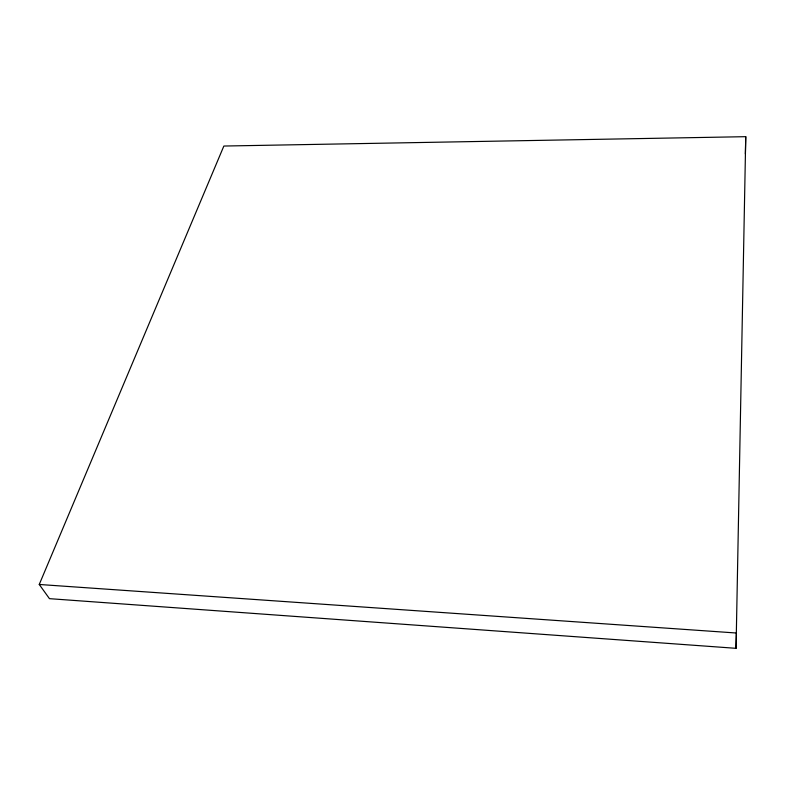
<?xml version="1.0" encoding="UTF-8"?>
<svg xmlns="http://www.w3.org/2000/svg" width="785" height="785" viewBox="0 0 785 785"><rect width="100%" height="100%" fill="white"/><g stroke="black" fill="none" stroke-linecap="round" stroke-linejoin="round"><path stroke-width="1.18" d="M736.045 648.322L745.75 136.678L223.862 146.039L39.25 584.472L49.465 598.661L736.045 648.322L736.399 633.014L39.25 584.472M745.377 153.968L745.75 136.678"/></g></svg>
